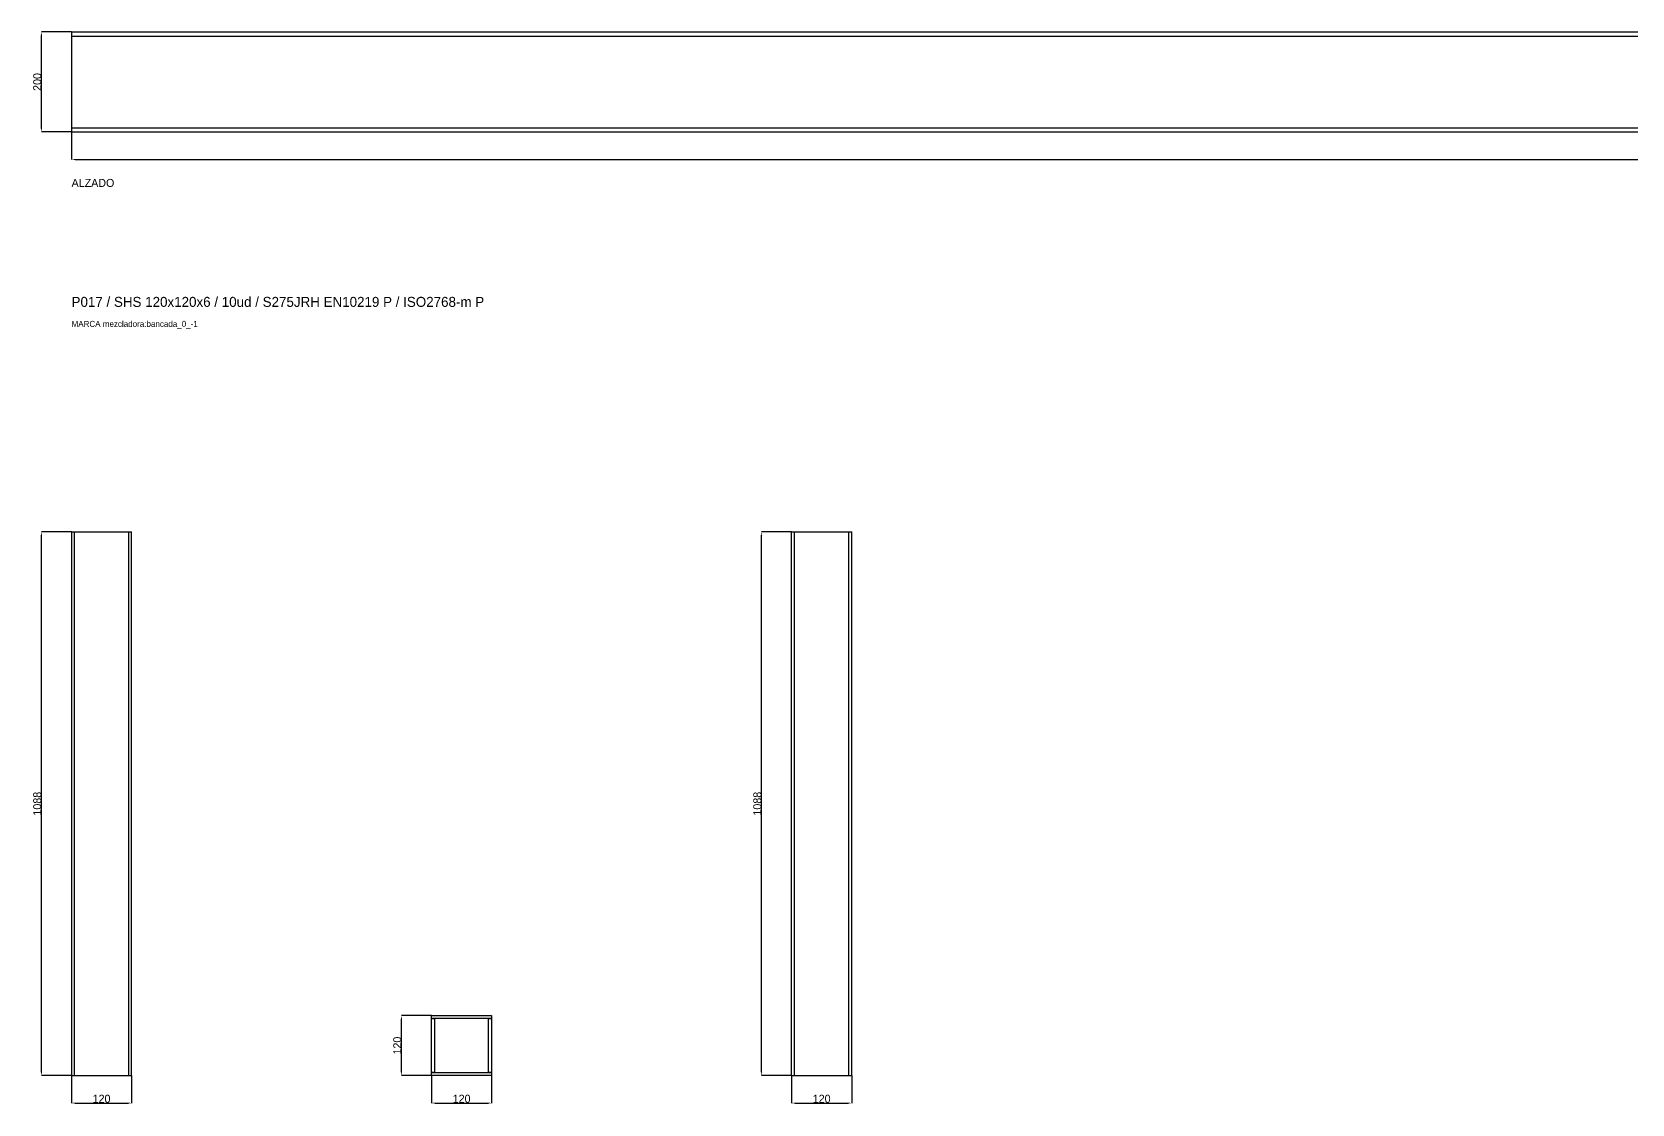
# Model space of a CAD drawing. Header units: millimetres. Extents: x -79 to 41330, y -75911 to 371.
# Drawn here: x -79 to 3120, y -23617 to -21472 of the extents above; entities that cross this region are included whole.
import ezdxf

# ---------------------------------------------------------------- set-up
doc = ezdxf.new("R2010")
doc.units = ezdxf.units.MM
for name, color, linetype in [('R17_COTAS_P', 1, 'Continuous'), ('R17_PIEZAS_P', 3, 'Continuous'), ('R17_TEXTOS', 7, 'Continuous')]:
    doc.layers.add(name, color=color, linetype=linetype)
doc.dimstyles.get("Standard").update_dxf_attribs({"dimtxt": 2.5, "dimasz": 2.5, "dimexe": 1.25, "dimexo": 0.625, "dimtad": 1, "dimcen": 2.5, "dimazin": 3, "dimtfac": 1, "dimtmove": 0, "dimatfit": 3})

# ---------------------------------------------------------------- blocks, each defined once
blk = doc.blocks.new('_CLOSEDFILLED')
at = {"color": 0, "linetype": 'BYBLOCK'}
blk.add_solid([(-1, 0.16), (0, 0), (-1, -0.16)], dxfattribs=at)
blk = doc.blocks.new('*D97')
for p, q in [((0, -21671.7), (0, -21726.7)), ((6320, -21671.7), (6320, -21726.7)), ((7, -21726.7), (6313, -21726.7))]:
    blk.add_line(p, q)
at = {"layer": 'Defpoints'}
for p in [(0, -21671.7), (6320, -21671.7), (0, -21726.7)]:
    blk.add_point(p, dxfattribs=at)
at = {"layer": 'R17_COTAS_P', "xscale": 7, "yscale": 7, "rotation": 180}
blk.add_blockref('_CLOSEDFILLED', (0, -21726.7), dxfattribs=at)
at = {"layer": 'R17_COTAS_P', "xscale": 7, "yscale": 7}
blk.add_blockref('_CLOSEDFILLED', (6320, -21726.7), dxfattribs=at)
at = {"layer": 'R17_COTAS_P', "insert": (3160, -21718.1), "char_height": 16, "attachment_point": 5}
blk.add_mtext('6320', dxfattribs=at)
blk = doc.blocks.new('*D98')
for p, q in [((0, -21471.7), (-60, -21471.7)), ((-60, -21664.7), (-60, -21478.7)), ((0, -21671.7), (-60, -21671.7))]:
    blk.add_line(p, q)
at = {"layer": 'Defpoints'}
for p in [(0, -21471.7), (-60, -21671.7), (0, -21671.7)]:
    blk.add_point(p, dxfattribs=at)
at = {"layer": 'R17_COTAS_P', "xscale": 7, "yscale": 7}
for p, rotation in [((-60, -21471.7), 90), ((-60, -21671.7), 270)]:
    blk.add_blockref('_CLOSEDFILLED', p, dxfattribs=dict(at, rotation=rotation))
at = {"layer": 'R17_COTAS_P', "insert": (-68.6, -21571.7), "char_height": 16, "attachment_point": 5, "rotation": 90}
blk.add_mtext('200', dxfattribs=at)
blk = doc.blocks.new('*D103')
for p, q in [((0, -23559.7), (0, -23614.7)), ((120, -23559.7), (120, -23614.7)), ((7, -23614.7), (113, -23614.7))]:
    blk.add_line(p, q)
at = {"layer": 'Defpoints'}
for p in [(0, -23559.7), (120, -23559.7), (0, -23614.7)]:
    blk.add_point(p, dxfattribs=at)
at = {"layer": 'R17_COTAS_P', "xscale": 7, "yscale": 7, "rotation": 180}
blk.add_blockref('_CLOSEDFILLED', (0, -23614.7), dxfattribs=at)
at = {"layer": 'R17_COTAS_P', "xscale": 7, "yscale": 7}
blk.add_blockref('_CLOSEDFILLED', (120, -23614.7), dxfattribs=at)
at = {"layer": 'R17_COTAS_P', "insert": (60, -23606.1), "char_height": 16, "attachment_point": 5}
blk.add_mtext('120', dxfattribs=at)
blk = doc.blocks.new('*D104')
for p, q in [((0, -22471.7), (-60, -22471.7)), ((-60, -23552.7), (-60, -22478.7)), ((0, -23559.7), (-60, -23559.7))]:
    blk.add_line(p, q)
at = {"layer": 'Defpoints'}
for p in [(0, -22471.7), (-60, -23559.7), (0, -23559.7)]:
    blk.add_point(p, dxfattribs=at)
at = {"layer": 'R17_COTAS_P', "xscale": 7, "yscale": 7}
for p, rotation in [((-60, -22471.7), 90), ((-60, -23559.7), 270)]:
    blk.add_blockref('_CLOSEDFILLED', p, dxfattribs=dict(at, rotation=rotation))
at = {"layer": 'R17_COTAS_P', "insert": (-68.6, -23015.7), "char_height": 16, "attachment_point": 5, "rotation": 90}
blk.add_mtext('1088', dxfattribs=at)
blk = doc.blocks.new('*D105')
for p, q in [((720, -23559.7), (720, -23614.7)), ((840, -23559.7), (840, -23614.7)), ((727, -23614.7), (833, -23614.7))]:
    blk.add_line(p, q)
at = {"layer": 'Defpoints'}
for p in [(720, -23559.7), (840, -23559.7), (720, -23614.7)]:
    blk.add_point(p, dxfattribs=at)
at = {"layer": 'R17_COTAS_P', "xscale": 7, "yscale": 7, "rotation": 180}
blk.add_blockref('_CLOSEDFILLED', (720, -23614.7), dxfattribs=at)
at = {"layer": 'R17_COTAS_P', "xscale": 7, "yscale": 7}
blk.add_blockref('_CLOSEDFILLED', (840, -23614.7), dxfattribs=at)
at = {"layer": 'R17_COTAS_P', "insert": (780, -23606.1), "char_height": 16, "attachment_point": 5}
blk.add_mtext('120', dxfattribs=at)
blk = doc.blocks.new('*D106')
for p, q in [((720, -23439.7), (660, -23439.7)), ((660, -23552.7), (660, -23446.7)), ((720, -23559.7), (660, -23559.7))]:
    blk.add_line(p, q)
at = {"layer": 'Defpoints'}
for p in [(720, -23439.7), (660, -23559.7), (720, -23559.7)]:
    blk.add_point(p, dxfattribs=at)
at = {"layer": 'R17_COTAS_P', "xscale": 7, "yscale": 7}
for p, rotation in [((660, -23439.7), 90), ((660, -23559.7), 270)]:
    blk.add_blockref('_CLOSEDFILLED', p, dxfattribs=dict(at, rotation=rotation))
at = {"layer": 'R17_COTAS_P', "insert": (651.4, -23499.7), "char_height": 16, "attachment_point": 5, "rotation": 90}
blk.add_mtext('120', dxfattribs=at)
blk = doc.blocks.new('*D107')
for p, q in [((1440, -23559.7), (1440, -23614.7)), ((1560, -23559.7), (1560, -23614.7)), ((1447, -23614.7), (1553, -23614.7))]:
    blk.add_line(p, q)
at = {"layer": 'Defpoints'}
for p in [(1440, -23559.7), (1560, -23559.7), (1440, -23614.7)]:
    blk.add_point(p, dxfattribs=at)
at = {"layer": 'R17_COTAS_P', "xscale": 7, "yscale": 7, "rotation": 180}
blk.add_blockref('_CLOSEDFILLED', (1440, -23614.7), dxfattribs=at)
at = {"layer": 'R17_COTAS_P', "xscale": 7, "yscale": 7}
blk.add_blockref('_CLOSEDFILLED', (1560, -23614.7), dxfattribs=at)
at = {"layer": 'R17_COTAS_P', "insert": (1500, -23606.1), "char_height": 16, "attachment_point": 5}
blk.add_mtext('120', dxfattribs=at)
blk = doc.blocks.new('*D108')
for p, q in [((1440, -22471.7), (1380, -22471.7)), ((1380, -23552.7), (1380, -22478.7)), ((1440, -23559.7), (1380, -23559.7))]:
    blk.add_line(p, q)
at = {"layer": 'Defpoints'}
for p in [(1440, -22471.7), (1380, -23559.7), (1440, -23559.7)]:
    blk.add_point(p, dxfattribs=at)
at = {"layer": 'R17_COTAS_P', "xscale": 7, "yscale": 7}
for p, rotation in [((1380, -22471.7), 90), ((1380, -23559.7), 270)]:
    blk.add_blockref('_CLOSEDFILLED', p, dxfattribs=dict(at, rotation=rotation))
at = {"layer": 'R17_COTAS_P', "insert": (1371.4, -23015.7), "char_height": 16, "attachment_point": 5, "rotation": 90}
blk.add_mtext('1088', dxfattribs=at)

msp = doc.modelspace()

# ---------------------------------------------------------------- linework, layer by layer
at = {"layer": 'R17_PIEZAS_P'}
for p, q in [((0, -21471.702), (6320, -21471.702)), ((0, -21471.702), (0, -21480.202)), ((0, -21480.202), (6320, -21480.202)), ((0, -21480.202), (0, -21663.202)), ((0, -21663.202), (6320, -21663.202)), ((0, -21663.202), (0, -21671.702)), ((0, -21671.702), (6320, -21671.702)), ((0, -22471.702), (120, -22471.702)), ((0, -22471.702), (0, -23559.702)), ((0, -22471.702), (6, -22471.702)), ((6, -23559.702), (6, -22471.702)), ((114, -22471.702), (120, -22471.702)), ((114, -22471.702), (114, -23559.702)), ((120, -23559.702), (120, -22471.702)), ((1440, -22471.702), (1446, -22471.702)), ((1440, -23559.702), (1440, -22471.702)), ((1446, -23559.702), (1446, -22471.702)), ((1446, -22471.702), (1554, -22471.702)), ((1554, -22471.702), (1560, -22471.702)), ((1554, -23559.702), (1554, -22471.702)), ((1560, -23559.702), (1560, -22471.702)), ((720, -23445.702), (720, -23439.702)), ((720, -23439.702), (840, -23439.702)), ((840, -23445.702), (720, -23445.702)), ((720, -23553.702), (720, -23445.702)), ((720, -23445.702), (726, -23445.702)), ((726, -23445.702), (726, -23553.702)), ((834, -23553.702), (834, -23445.702)), ((834, -23445.702), (840, -23445.702)), ((840, -23439.702), (840, -23445.702)), ((840, -23445.702), (840, -23553.702)), ((0, -23559.702), (120, -23559.702)), ((0, -23559.702), (6, -23559.702)), ((114, -23559.702), (120, -23559.702)), ((720, -23559.702), (720, -23553.702)), ((720, -23553.702), (840, -23553.702)), ((726, -23553.702), (720, -23553.702)), ((840, -23559.702), (720, -23559.702)), ((840, -23553.702), (834, -23553.702)), ((840, -23553.702), (840, -23559.702)), ((1440, -23559.702), (1446, -23559.702)), ((1446, -23559.702), (1554, -23559.702)), ((1554, -23559.702), (1560, -23559.702))]:
    msp.add_line(p, q, dxfattribs=at)

# ---------------------------------------------------------------- texts
at = {"layer": 'R17_TEXTOS'}
for s, height, p in [('ALZADO', 16, (0, -21781.702)), ('P017 / SHS 120x120x6 / 10ud / S275JRH EN10219 P / ISO2768-m P', 20, (0, -22021.702)), ('MARCA mezcladora:bancada_0_-1', 12, (0, -22061.702))]:
    msp.add_text(s, height=height, dxfattribs=at).set_placement(p)

# ---------------------------------------------------------------- dimensions: what is measured, and where the dimension line sits
at = {"layer": 'R17_COTAS_P'}
for base, p1, p2, picture, middle in [((-60, -21671.702), (0, -21671.702), (0, -21471.702), '*D98', (-68.625, -21571.702)), ((-60, -23559.702), (0, -23559.702), (0, -22471.702), '*D104', (-68.625, -23015.702)), ((1380, -23559.702), (1440, -23559.702), (1440, -22471.702), '*D108', (1371.375, -23015.702)), ((660, -23559.702), (720, -23559.702), (720, -23439.702), '*D106', (651.375, -23499.702))]:
    dim = msp.add_linear_dim(base=base, p1=p1, p2=p2, angle=90, dimstyle='Standard', override={"dimtxt": 16, "dimasz": 7, "dimtad": 1, "dimdec": 2}, dxfattribs=at)
    dim.commit()
    dim.dimension.update_dxf_attribs({"geometry": picture, "text_midpoint": middle})
for base, p1, p2, picture, middle in [((0, -21726.702), (0, -21671.702), (6320, -21671.702), '*D97', (3160, -21718.077)), ((0, -23614.702), (0, -23559.702), (120, -23559.702), '*D103', (60, -23606.077)), ((720, -23614.702), (720, -23559.702), (840, -23559.702), '*D105', (780, -23606.077)), ((1440, -23614.702), (1440, -23559.702), (1560, -23559.702), '*D107', (1500, -23606.077))]:
    dim = msp.add_linear_dim(base=base, p1=p1, p2=p2, dimstyle='Standard', override={"dimtxt": 16, "dimasz": 7, "dimtad": 1, "dimdec": 2}, dxfattribs=at)
    dim.commit()
    dim.dimension.update_dxf_attribs({"geometry": picture, "text_midpoint": middle})

doc.saveas('drawing.dxf')
